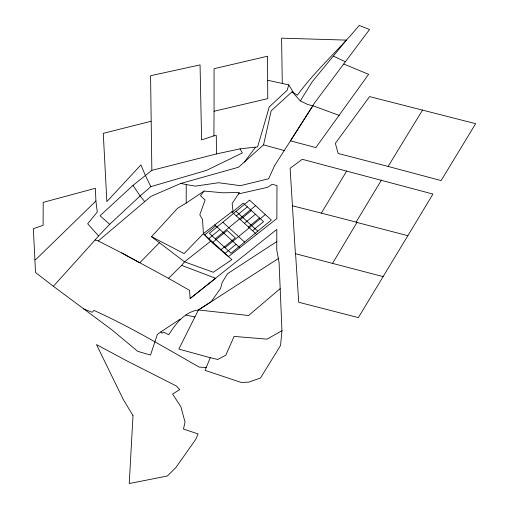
<?xml version="1.0" encoding="UTF-8"?>
<svg xmlns="http://www.w3.org/2000/svg" width="509" height="509" viewBox="0 0 509 509"><rect width="100%" height="100%" fill="white"/><g stroke="black" fill="none" stroke-linecap="round" stroke-linejoin="round"><path stroke-width="0.76" d="M214.054 111.261L214.054 68.696L267.556 56.219L267.753 98.631L214.054 111.261L213.907 135.858L201.602 139.892L200.056 64.897L150.575 75.714L151.854 170.35L133.014 185.371L100.044 215.752L109.709 224.284L140.121 195.933L150.855 186.631L206.45 170.42L242.354 152.954L240.025 148.857L216.471 153.934L151.854 170.35M151.536 236.704L184.093 253.609L203.403 233.606L232.963 210.917L232.136 203.524L239.408 192.478L222.999 192.803L204.096 191.053L200.457 195.723L205.089 199.999L199.795 214.798L202.537 219.474L203.403 233.606L210.561 241.311L231.888 259.609L213.277 272.264L184.519 261.83L151.536 236.704L177.526 208.302L186.192 203.072L186.23 184.582L180.892 183.412L150.944 196.366L98.307 240.948L95.068 240.032L53.381 286.293L35.528 272.493L33.346 228.713L43.112 225.296L43.189 202.378L95.387 188.292L95.902 201.023L97.264 212.049L87.669 223.763L98.574 235.947L95.068 240.032M281.961 330.704L280.548 345.471L260.487 378.009L248.716 382.132L241.215 382.45L205.038 370.348L210.293 357.712L217.744 359.469L225.773 355.25L234.108 336.424L267.079 339.128L281.961 330.704L279.072 262.536L276.756 249.874L276.826 229.394L190.143 298.497L189.533 290.334L168.555 278.353L121.715 252.948L98.307 240.948M180.892 183.412L238.511 167.238L263.541 144.893L271.189 110.79L292.147 91.722L297.326 95.228C315.669 70.013 339.42 49.456 359.208 25.45L369.547 29.516L314.479 102.996L290.467 140.872L315.866 147.565L368.618 74.333L343.772 64.032M267.887 80.307L288.807 84.876L287.146 90.284L269.286 106.877L257.63 146.897L240.025 148.857M276.788 241.578L227.542 273.677L222.229 282.336L220.543 288.514L211.127 301.761L198.421 309.962L178.85 349.091L210.293 357.712M332.612 263.268L356.949 222.452L407.849 235.692L432.955 194.056L302.244 159.298L290.117 168.314L295.392 253.686L383.118 276.603L407.849 235.692M292.427 205.795L321.332 213.125L346.712 171.005M321.332 213.125L356.096 222.102L381.413 180.103M388.113 166.437L441.118 180.574L475.654 123.681L369.585 96.602L335.355 143.36L338.192 153.476L388.113 166.437L422.578 110.001M383.118 276.603L358.361 317.603L298.726 302.257L295.564 253.686M339.185 115.416L312.971 105.757L308.174 104.676L300.297 100.947L312.284 81.682L346.438 40.103L281.592 38.162L282.291 83.33M312.971 105.757L274.675 165.482L268.618 178.754L240.382 185.677L218.679 182.731L195.329 186.122L186.23 184.582M278.34 258.54L198.421 309.962C184.512 311.871 175.796 323.769 168.714 334.725L163.446 332.11L162.021 333.217L160.742 331.932L157.326 334.508L150.524 355.047L137.684 351.337L112.215 330.099L53.381 286.293M244.365 162.11L255.416 147.324M168.555 278.353L181.643 265.354L184.519 261.83L210.561 241.311M98.574 235.947L109.709 224.284M280.179 288.635L248.596 315.51L198.421 309.962M159.451 242.672L139.759 262.765L121.715 252.948M95.902 201.023L36.553 258.833L34.93 259.844M204.777 234.859L215.784 225.78M232.25 212.208L243.264 203.129L263.547 221.644L252.534 230.723M208.83 238.562L219.843 229.483M236.31 215.911L247.317 206.832M215.332 238.842L255.582 205.655M212.889 242.265L227.154 230.507L235.266 237.913L221.001 249.671M240.363 219.614L251.376 210.535M244.422 223.317L255.435 214.238M248.481 227.02L259.488 217.941M225.067 247.73L265.316 214.543M225.061 253.374L236.068 244.295M190.143 298.497L215.625 278.308L181.643 265.354M186.192 203.072L204.096 191.053M160.742 331.932L180.186 319.149M150.976 121.295L103.27 133.352L106.865 201.602L140.891 164.897L145.421 175.541L150.855 186.631M238.441 193.948L267.594 187.312L272.188 184.252L276.979 185.6L276.864 218.558L228.56 256.568L203.403 233.606M213.907 135.858L216.293 135.496L216.471 153.934M206.228 367.447L199.293 367.129C164.604 347.539 130.361 326.721 93.955 310.433L92.142 312.284L83.279 308.785M185.963 315.071L194.909 316.973M263.541 144.893L284.264 150.543M356.096 222.102L356.949 222.452M333.599 56.219L345.471 61.78M236.055 211.318L257.802 231.175M231.811 211.801L256.644 234.471M222.84 222.21L244.594 242.068M214.785 224.87L239.815 247.711M292.147 91.722L300.297 100.947M144.696 201.57L140.121 195.933L133.014 185.371M288.807 84.876L293.496 92.632M133.002 415.643L129.235 483.55L167.378 475.991L175.777 467.707L195.8 439.299L198.046 433.923L183.463 429.042L185.041 422.165L180.841 406.666L172.589 394.068L179.677 389.589L176.33 385.975L126.607 360.741L96.487 344.58L123.203 399.336L133.002 415.643M249.575 200.177L209.326 233.357L231.073 253.208L271.322 220.028L249.575 200.177"/></g></svg>
